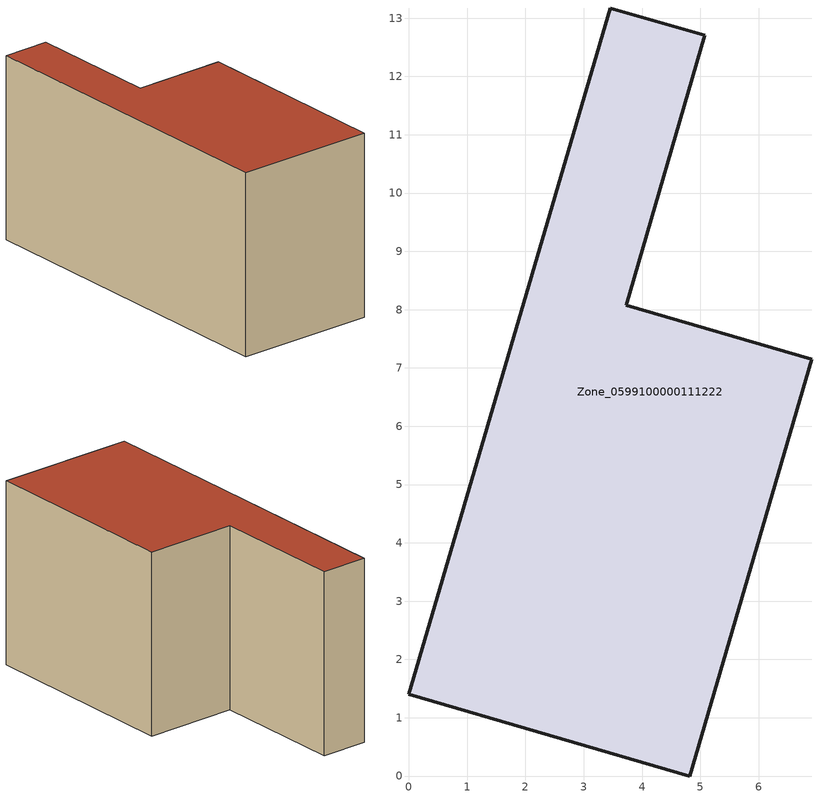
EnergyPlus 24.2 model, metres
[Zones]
Zone_0599100000111222
 floor ground (C_G): 0,1.4 3.46,13.17 5.08,12.71 3.73,8.08 6.91,7.15 4.82,0 z0
 wall outside (C_F): 3.73,8.08 5.08,12.71 3.46,13.17 0,1.4 4.82,0 6.91,7.15 3.73,8.08 z0:6.56
 roof outside (C_R): 4.82,0 6.91,7.15 3.73,8.08 5.08,12.71 3.46,13.17 0,1.4 z6.56
[BUILDING]
Pand.0599100000111222: North Axis=0; Terrain=City; Loads Convergence Tolerance Value=0.04; Temperature Convergence Tolerance Value=0.4; Solar Distribution=FullExterior; Maximum Number of Warmup Days=25; Minimum Number of Warmup Days=1
[Site:Location]
Rotterdam.The.Hague.AP_ZH_NLD Design_Conditions: Latitude=51.96; Longitude=4.45; Time Zone=1; Elevation=-4.5
[SITE:GROUNDTEMPERATURE:BUILDINGSURFACE]
18, 18, 18, 18, 18, 18, 18, 18, 18, 18, 18, 18
[MATERIAL] Thermal Absorptance=0.9; Solar Absorptance=0.7; Visible Absorptance=0.7
Name | Roughness | Thickness | Conductivity | Density | Specific Heat
G.TI.1946 | MediumSmooth | 0.15 | 1 | 540 | 1210
F.TI.1946 | Rough | 0.3 | 0.857143 | 1920 | 840
R.TI.1946 | MediumRough | 0.2 | 0.1 | 1500 | 1000
[CONSTRUCTION]
C_G: G.TI.1946
C_F: F.TI.1946
C_R: R.TI.1946
[ZONE]
Zone_0599100000111222: Type=1; Multiplier=1; Ceiling Height=Autocalculate; Volume=Autocalculate; Floor Area=autocalculate; Part of Total Floor Area=Yes
[ZONEINFILTRATION:DESIGNFLOWRATE]
Infil_Zone_0599100000111222: Zone or ZoneList or Space or SpaceList=Zone_0599100000111222; Schedule=AlwaysOn; Design Flow Rate Calculation Method=Flow/Area; Flow Rate per Floor Area=0.003; Constant Term Coefficient=1; Temperature Term Coefficient=0; Velocity Term Coefficient=0; Velocity Squared Term Coefficient=0
[HVACTEMPLATE:ZONE:IDEALLOADSAIRSYSTEM]
Zone_0599100000111222: Maximum Heating Supply Air Temperature=50; Minimum Cooling Supply Air Temperature=13; Maximum Heating Supply Air Humidity Ratio=0.0156; Minimum Cooling Supply Air Humidity Ratio=0.0077; Heating Limit=NoLimit; Cooling Limit=NoLimit; Dehumidification Control Type=ConstantSensibleHeatRatio; Cooling Sensible Heat Ratio=0.7; Dehumidification Setpoint=60; Humidification Control Type=None; Humidification Setpoint=30; Outdoor Air Method=None; Outdoor Air Flow Rate per Person=0.00944; Outdoor Air Flow Rate per Zone Floor Area=0; Outdoor Air Flow Rate per Zone=0; Demand Controlled Ventilation Type=None; Outdoor Air Economizer Type=NoEconomizer; Heat Recovery Type=None; Sensible Heat Recovery Effectiveness=0.7; Latent Heat Recovery Effectiveness=0.65
[ZONECONTROL:THERMOSTAT]
ThermostatControl_Zone_0599100000111222: Zone or ZoneList=Zone_0599100000111222; Control Type Schedule=DualSetpointControlType; Control 1=Thermostat_Zone_0599100000111222; Temperature Difference Between Cutout And Setpoint=0
[THERMOSTATSETPOINT:DUALSETPOINT]
Thermostat_Zone_0599100000111222: Heating Setpoint Temperature Schedule=HeatingSetpoint_Zone_0599100000111222; Cooling Setpoint Temperature Schedule=CoolingSetpoint_Zone_0599100000111222
[SCHEDULE:COMPACT]
HeatingSetpoint_Zone_0599100000111222: Through: 12/31, For: AllDays, Until: 24:00, 21
CoolingSetpoint_Zone_0599100000111222: Through: 12/31, For: AllDays, Until: 24:00, 24
DualSetpointControlType: Through: 12/31, For: AllDays, Until: 24:00, 4
AlwaysOn: Through: 12/31, For: AllDays, Until: 24:00, 1
